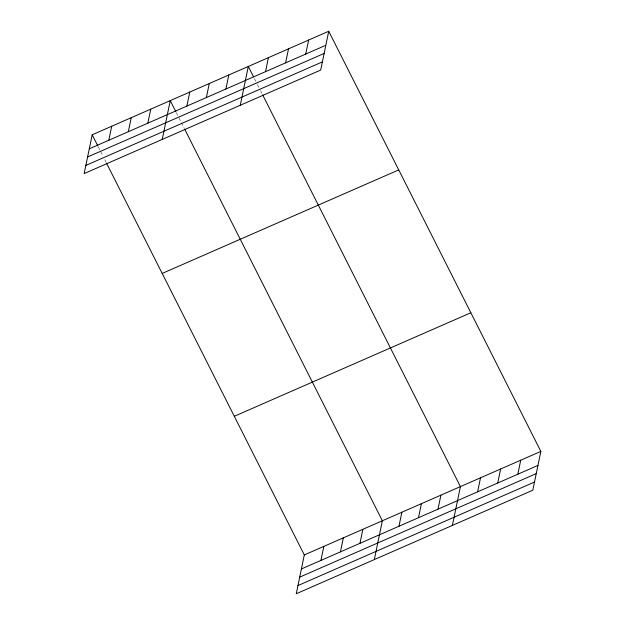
<?xml version="1.0" encoding="UTF-8"?>
<svg xmlns="http://www.w3.org/2000/svg" width="625" height="625" viewBox="0 0 625 625"><rect width="100%" height="100%" fill="white"/><g stroke="black" fill="none" stroke-linecap="round" stroke-linejoin="round"><path stroke-width="0.47" stroke-dasharray="3.12 2.34" d="M254.398 78.508L257.008 83.672M257.438 84.531L260.047 89.703M260.484 90.562L262.219 94.008M176.344 112.672L178.516 116.977M178.953 117.836L184.164 128.172M98.281 146.836L103.07 156.312M104.805 159.758L106.109 162.336"/><path stroke-width="0.94" d="M92.195 134.781L84.156 173.594L320.695 70.062L328.734 31.25L92.195 134.781L97.852 145.977M108.812 140.258L111.711 126.242M128.32 131.719L131.227 117.695M147.836 123.172L150.742 109.156M162.219 139.43L170.258 100.617L175.906 111.812M186.867 106.094L189.766 92.07M206.375 97.555L209.281 83.531M225.891 89.008L228.797 74.992M240.273 105.266L248.312 66.453L253.523 76.781M265.516 71.672L268.414 57.648M285.617 62.867L288.523 48.852M305.719 54.07L308.625 40.047M106.547 163.195L304.305 554.938L296.266 593.75L532.805 490.219L540.844 451.406L328.734 31.25M320.922 560.414L323.82 546.391M340.43 551.867L343.336 537.852M359.945 543.328L362.852 529.312M374.328 559.586L382.359 520.773L184.602 129.031M398.977 526.25L401.875 512.227M418.484 517.703L421.391 503.688M438 509.164L440.906 495.148M452.383 525.422L460.422 486.602L262.656 94.867M477.617 491.82L480.523 477.805M497.727 483.023L500.633 469.008M517.828 474.227L520.734 460.203M89.297 148.797L325.828 45.266M87.602 156.984L324.133 53.453M85.852 165.414L322.391 61.883M162.195 273.43L398.727 169.898M234.312 416.281L470.844 312.75M304.305 554.938L540.844 451.406M301.406 568.953L537.938 465.422M299.711 577.133L536.242 473.609M297.961 585.57L534.5 482.039"/></g></svg>
